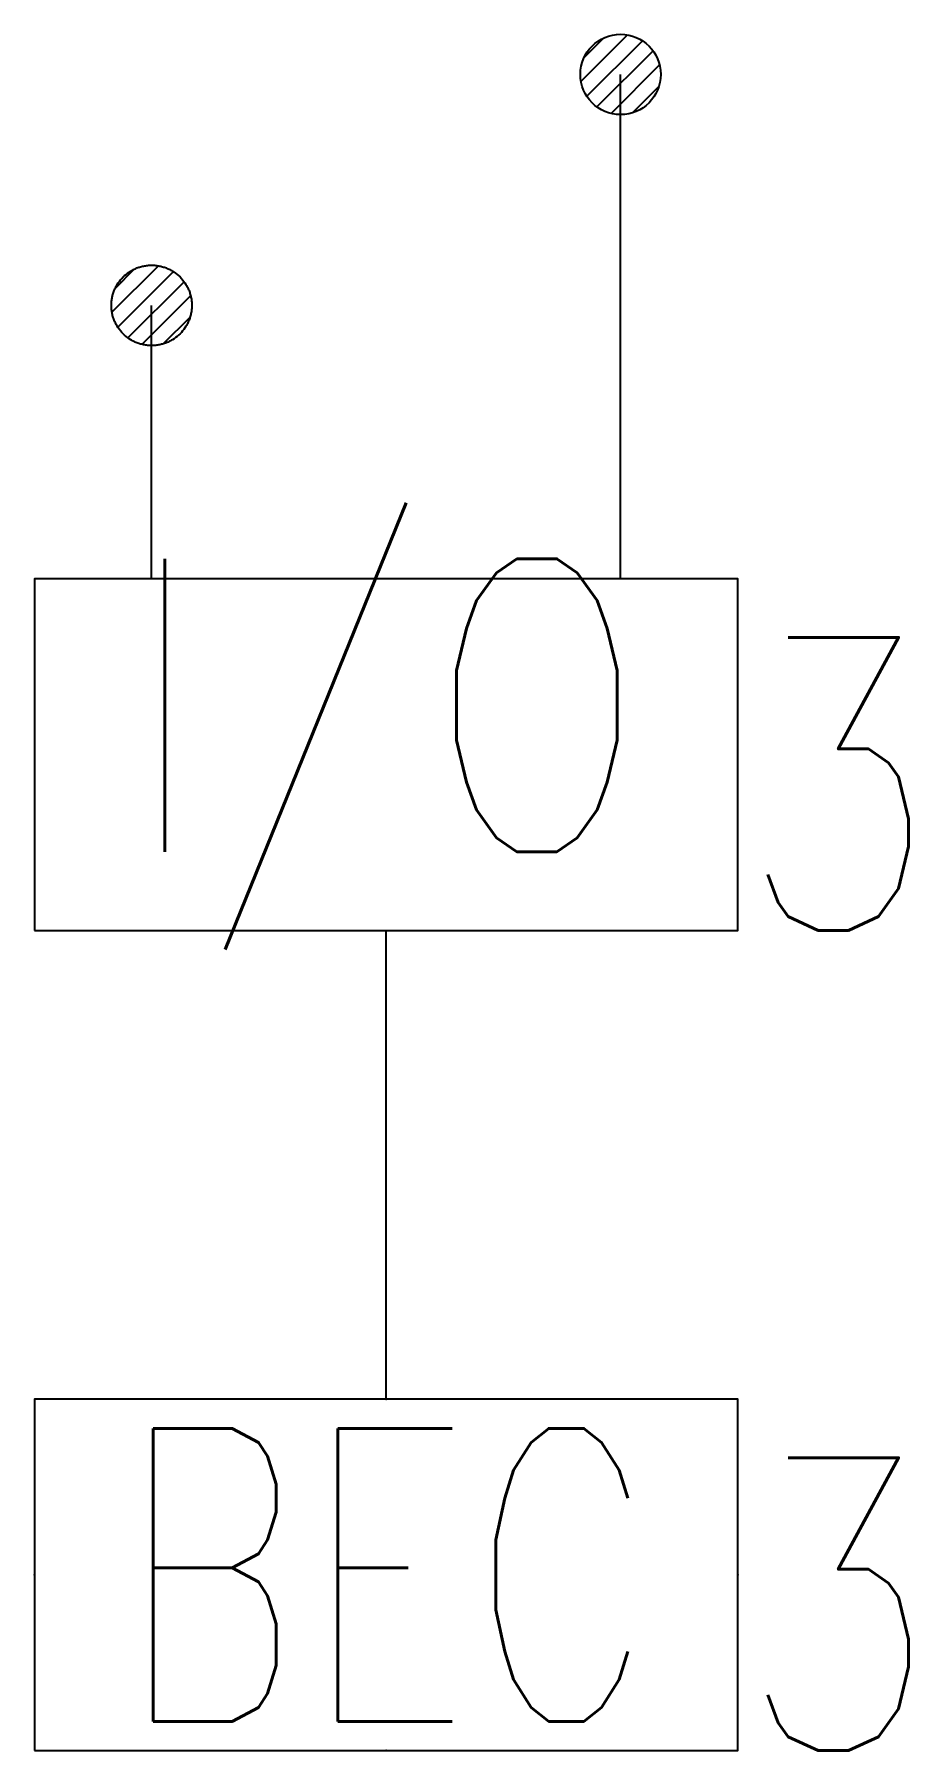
# Model space of a CAD drawing. Header units: millimetres. Extents: x 0 to 746, y 546 to 2010.
import ezdxf

# ---------------------------------------------------------------- set-up
doc = ezdxf.new("R2010")
doc.units = ezdxf.units.MM
doc.header["$LTSCALE"] = 1000
doc.linetypes.add('DASH', pattern=[0.35, 0.25, -0.1])
for name, color, linetype in [('E-EQUIP', 4, 'Continuous'), ('E-SYST', 7, 'Continuous'), ('EQUIP-照明', 4, 'Continuous')]:
    doc.layers.add(name, color=color, linetype=linetype)
doc.styles.get("Standard").update_dxf_attribs({"font": 'tjromans.shx', "width": 0.8, "bigfont": 'tj-hztxt.shx'})

# ---------------------------------------------------------------- blocks, each defined once
blk = doc.blocks.new('FA-输入输出模块')
blk.add_lwpolyline([(-3, 0), (3, 0), (3, 3), (-3, 3)], close=True)
at = {"color": 6, "insert": (0, 1.504), "char_height": 2.5, "width": 6, "attachment_point": 5, "line_spacing_factor": 0.6}
blk.add_mtext('I/O', dxfattribs=at)
blk = doc.blocks.new('FA-12-电动排烟阀(常闭)')
blk.add_lwpolyline([(-3, -1.5), (3, -1.5), (3, 1.5), (-3, 1.5)], close=True)
for p in [(0, 1.5), (3, 0), (-3, 0), (0, -1.5)]:
    blk.add_point(p)
at = {"color": 6, "insert": (0, 0), "char_height": 2.5, "width": 6, "attachment_point": 5, "line_spacing_factor": 0.6}
blk.add_mtext('{\\W0.7;BEC}', dxfattribs=at)

msp = doc.modelspace()

# ---------------------------------------------------------------- hatches: boundary and pattern name
at = {"layer": 'E-SYST'}
h = msp.add_hatch(dxfattribs=at)
h.set_pattern_fill('ANSI31', color=11, scale=100, style=0)
h.set_pattern_definition([(45, (-380952.82, -218635.108), (-8.83883476, 8.83883476), [])])
h.paths.add_polyline_path([(534.3, 1976.1, 1), (465.7, 1976.1, 1)])
at = {"layer": 'E-SYST', "linetype": 'DASH'}
h = msp.add_hatch(dxfattribs=at)
h.set_pattern_fill('ANSI31', color=2, scale=100, style=0)
h.set_pattern_definition([(45, (-381352.82, -218832.163), (-8.83883476, 8.83883476), [])])
h.paths.add_polyline_path([(134.3, 1779, 1), (65.7, 1779, 1)])

# ---------------------------------------------------------------- linework, layer by layer
at = {"layer": 'E-SYST', "color": 11}
for p, q in [((500, 1545.7), (500, 1976.1)), ((300, 845.7), (300, 1245.7))]:
    msp.add_line(p, q, dxfattribs=at)
at = {"layer": 'E-SYST', "color": 2, "linetype": 'DASH'}
msp.add_line((100, 1545.7), (100, 1779), dxfattribs=at)
at = {"layer": 'E-SYST', "color": 11}
msp.add_circle((500, 1976.1), 34.3, dxfattribs=at)
at = {"layer": 'E-SYST', "color": 2, "linetype": 'DASH'}
msp.add_circle((100, 1779), 34.3, dxfattribs=at)

# ---------------------------------------------------------------- block references
at = {"layer": 'E-EQUIP', "xscale": 100, "yscale": 100, "zscale": 100}
msp.add_blockref('FA-输入输出模块', (300, 1245.7), dxfattribs=at)
at = {"layer": 'EQUIP-照明', "xscale": 100, "yscale": 100, "zscale": 100}
msp.add_blockref('FA-12-电动排烟阀(常闭)', (300, 695.7), dxfattribs=at)

# ---------------------------------------------------------------- texts
at = {"layer": 'E-SYST', "color": 6, "ltscale": 30, "width": 0.8}
for p in [(600, 1245.7), (600, 545.7)]:
    msp.add_text('3', height=250, rotation=0, dxfattribs=at).set_placement(p)

doc.saveas('drawing.dxf')
